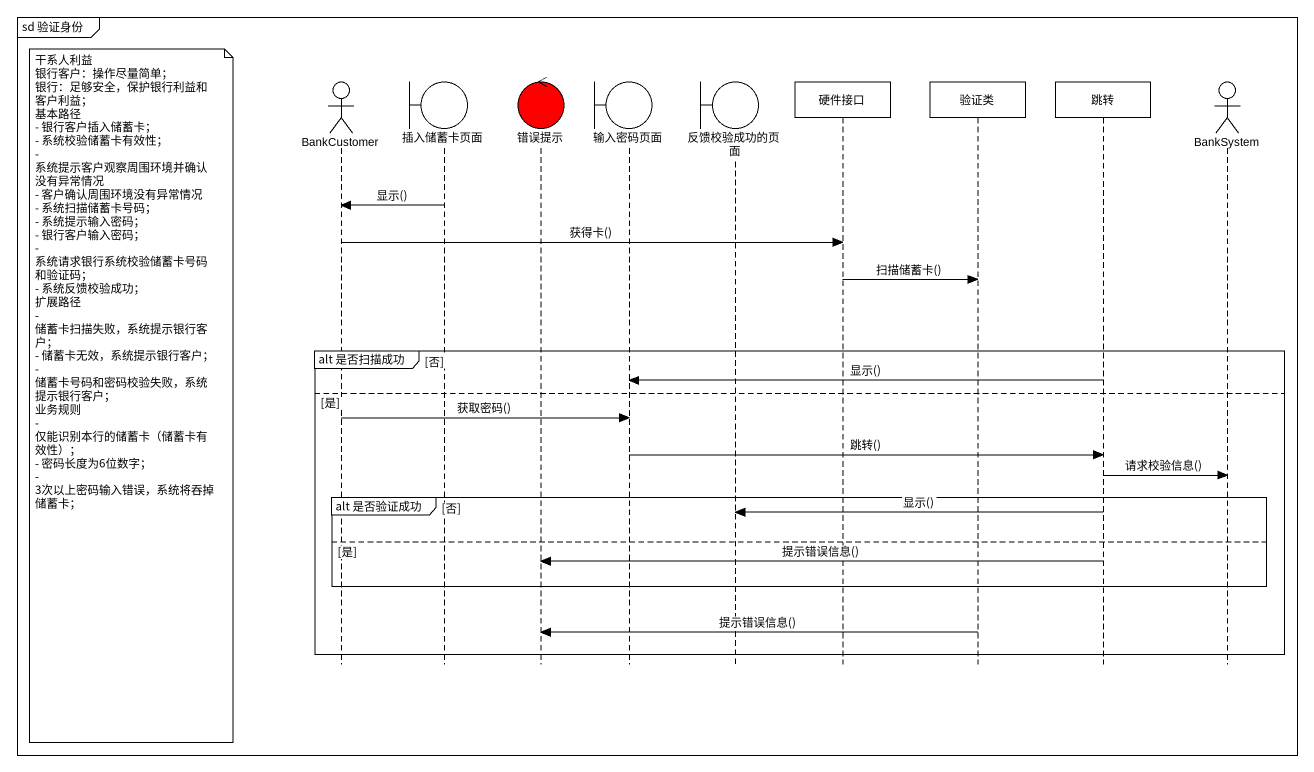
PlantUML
@startuml
mainframe sd 验证身份
hide footbox
actor BankCustomer
boundary 插入储蓄卡页面
control 错误提示 #FF0000
boundary 输入密码页面
boundary 反馈校验成功的页面
participant 硬件接口
participant 验证类
participant 跳转
actor BankSystem

插入储蓄卡页面 -> BankCustomer : 显示()
BankCustomer -> 硬件接口 : 获得卡()
硬件接口 -> 验证类 : 扫描储蓄卡()
group alt 是否扫描成功 [否]
  跳转 -> 输入密码页面 : 显示()
else 是
  note left of BankCustomer
    干系人利益
    银行客户：操作尽量简单；
    银行：足够安全，保护银行利益和客户利益；
    基本路径
    - 银行客户插入储蓄卡；
    - 系统校验储蓄卡有效性；
    - 系统提示客户观察周围环境并确认没有异常情况
    - 客户确认周围环境没有异常情况
    - 系统扫描储蓄卡号码；
    - 系统提示输入密码；
    - 银行客户输入密码；
    - 系统请求银行系统校验储蓄卡号码和验证码；
    - 系统反馈校验成功；
    扩展路径
    - 储蓄卡扫描失败，系统提示银行客户；
    - 储蓄卡无效，系统提示银行客户；
    - 储蓄卡号码和密码校验失败，系统提示银行客户；
    业务规则
    - 仅能识别本行的储蓄卡（储蓄卡有效性）；
    - 密码长度为6位数字；
    - 3次以上密码输入错误，系统将吞掉储蓄卡；
  end note
  BankCustomer -> 输入密码页面 : 获取密码()
  输入密码页面 -> 跳转 : 跳转()
  跳转 -> BankSystem : 请求校验信息()
  group alt 是否验证成功 [否]
    跳转 -> 反馈校验成功的页面 : 显示()
  else 是
    跳转 -> 错误提示 : 提示错误信息()
  end
  验证类 -> 错误提示 : 提示错误信息()
end
@enduml
